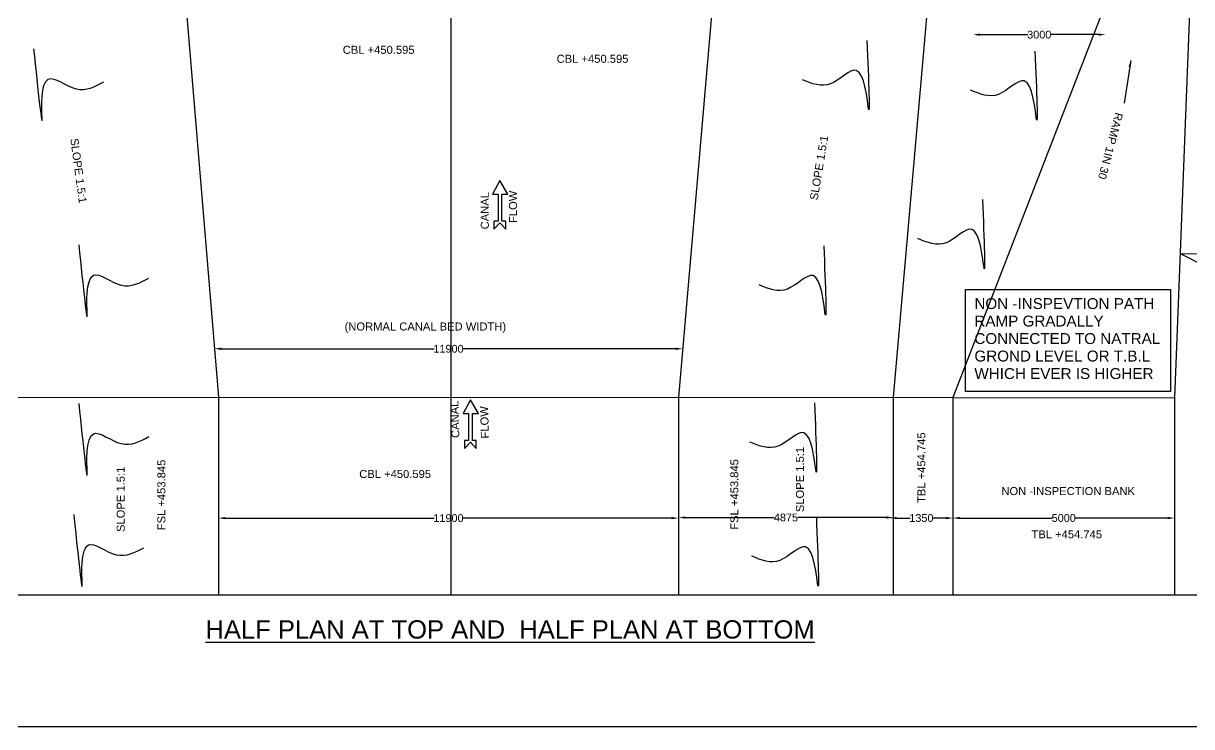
# Model space of a CAD drawing. Header units: millimetres. Extents: x 2131494 to 2227724, y 45602859 to 45663843.
# Drawn here: x 2165898 to 2191437, y 45603117 to 45618483 of the extents above; entities that cross this region are included whole.
import ezdxf

# ---------------------------------------------------------------- set-up
doc = ezdxf.new("R2010")
doc.units = ezdxf.units.MM
doc.header["$MEASUREMENT"] = 0
doc.header["$PDMODE"] = 32
doc.header["$PDSIZE"] = 300
doc.layers.add('DIMENSIONS', color=7, linetype='Continuous')
doc.layers.add('DRAWING', color=2, linetype='Continuous')
doc.styles.get("Standard").update_dxf_attribs({"font": 'arial.ttf', "height": 170})
doc.dimstyles.get("Standard").update_dxf_attribs({"dimtxt": 150, "dimasz": 150, "dimexe": 0.18, "dimexo": 0.0625, "dimgap": 0.09, "dimtad": 0, "dimdec": 0, "dimzin": 0, "dimdsep": 46, "dimtxsty": 'Standard', "dimcen": 0.09, "dimse1": 1, "dimse2": 1, "dimadec": 0, "dimazin": 0, "dimtfac": 1, "dimtdec": 0, "dimtofl": 0, "dimtmove": 0, "dimatfit": 3, "dimfxl": 1, "dimtolj": 1, "dimtzin": 0, "dimarcsym": 0})

# ---------------------------------------------------------------- blocks, each defined once
blk = doc.blocks.new('*D143')
at = {"layer": 'Defpoints', "color": 0, "transparency": 16777216}
for p in [(2170163, 45607681), (2180219, 45607681), (2180219, 45607672)]:
    blk.add_point(p, dxfattribs=at)
at = {"layer": 'DIMENSIONS', "color": 0, "lineweight": -2, "transparency": 16777216}
for p, q in [((2170313, 45607672), (2174880, 45607672)), ((2180069, 45607672), (2175503, 45607672))]:
    blk.add_line(p, q, dxfattribs=at)
at = {"layer": 'DIMENSIONS', "color": 0, "transparency": 16777216}
for points in [[(2170313, 45607697), (2170313, 45607647), (2170163, 45607672)], [(2180069, 45607697), (2180069, 45607647), (2180219, 45607672)]]:
    blk.add_solid(points, dxfattribs=at)
at = {"layer": 'DIMENSIONS', "color": 0, "transparency": 16777216, "insert": (2175191, 45607672), "char_height": 170, "attachment_point": 5}
blk.add_mtext('\\A1;11900', dxfattribs=at)
blk = doc.blocks.new('*D144')
at = {"layer": 'Defpoints', "color": 0, "transparency": 16777216}
for p in [(2180219, 45607694), (2184916, 45607694), (2184916, 45607686)]:
    blk.add_point(p, dxfattribs=at)
at = {"layer": 'DIMENSIONS', "color": 0, "lineweight": -2, "transparency": 16777216}
for p, q in [((2180369, 45607686), (2182310, 45607686)), ((2184766, 45607686), (2182826, 45607686))]:
    blk.add_line(p, q, dxfattribs=at)
at = {"layer": 'DIMENSIONS', "color": 0, "transparency": 16777216}
for points in [[(2180369, 45607711), (2180369, 45607661), (2180219, 45607686)], [(2184766, 45607711), (2184766, 45607661), (2184916, 45607686)]]:
    blk.add_solid(points, dxfattribs=at)
at = {"layer": 'DIMENSIONS', "color": 0, "transparency": 16777216, "insert": (2182568, 45607686), "char_height": 170, "attachment_point": 5}
blk.add_mtext('\\A1;4875', dxfattribs=at)
blk = doc.blocks.new('*D145')
at = {"layer": 'Defpoints', "color": 0, "transparency": 16777216}
for p in [(2184841, 45607673), (2186218, 45607674), (2186218, 45607673)]:
    blk.add_point(p, dxfattribs=at)
at = {"layer": 'DIMENSIONS', "color": 0, "lineweight": -2, "transparency": 16777216}
for p, q in [((2184991, 45607674), (2185284, 45607674)), ((2186068, 45607674), (2185775, 45607674))]:
    blk.add_line(p, q, dxfattribs=at)
at = {"layer": 'DIMENSIONS', "color": 0, "transparency": 16777216}
for points in [[(2184991, 45607699), (2184991, 45607649), (2184841, 45607674)], [(2186068, 45607699), (2186068, 45607649), (2186218, 45607674)]]:
    blk.add_solid(points, dxfattribs=at)
at = {"layer": 'DIMENSIONS', "color": 0, "transparency": 16777216, "insert": (2185530, 45607674), "char_height": 170, "attachment_point": 5}
blk.add_mtext('\\A1;1350', dxfattribs=at)
blk = doc.blocks.new('*D146')
at = {"layer": 'Defpoints', "color": 0, "transparency": 16777216}
for p in [(2186218, 45607674), (2191064, 45607675), (2191064, 45607674)]:
    blk.add_point(p, dxfattribs=at)
at = {"layer": 'DIMENSIONS', "color": 0, "lineweight": -2, "transparency": 16777216}
for p, q in [((2186368, 45607675), (2188387, 45607675)), ((2190914, 45607675), (2188894, 45607675))]:
    blk.add_line(p, q, dxfattribs=at)
at = {"layer": 'DIMENSIONS', "color": 0, "transparency": 16777216}
for points in [[(2186368, 45607700), (2186368, 45607650), (2186218, 45607675)], [(2190914, 45607700), (2190914, 45607650), (2191064, 45607675)]]:
    blk.add_solid(points, dxfattribs=at)
at = {"layer": 'DIMENSIONS', "color": 0, "transparency": 16777216, "insert": (2188641, 45607675), "char_height": 170, "attachment_point": 5}
blk.add_mtext('\\A1;5000', dxfattribs=at)
blk = doc.blocks.new('*D147')
at = {"layer": 'Defpoints', "color": 0, "transparency": 16777216}
for p in [(2170075, 45611373), (2170075, 45611373), (2180309, 45611359)]:
    blk.add_point(p, dxfattribs=at)
at = {"layer": 'DIMENSIONS', "color": 0, "lineweight": -2, "transparency": 16777216}
for p, q in [((2170225, 45611373), (2174880, 45611373)), ((2180159, 45611373), (2175504, 45611373))]:
    blk.add_line(p, q, dxfattribs=at)
at = {"layer": 'DIMENSIONS', "color": 0, "transparency": 16777216}
for points in [[(2170225, 45611398), (2170225, 45611348), (2170075, 45611373)], [(2180159, 45611398), (2180159, 45611348), (2180309, 45611373)]]:
    blk.add_solid(points, dxfattribs=at)
at = {"layer": 'DIMENSIONS', "color": 0, "transparency": 16777216, "insert": (2175192, 45611373), "char_height": 170, "attachment_point": 5}
blk.add_mtext('\\A1;11900', dxfattribs=at)
blk = doc.blocks.new('*D161')
at = {"layer": 'Defpoints', "color": 0, "transparency": 16777216}
for p in [(2186658, 45618245), (2186658, 45618237), (2189555, 45618229)]:
    blk.add_point(p, dxfattribs=at)
at = {"layer": 'DIMENSIONS', "color": 0, "lineweight": -2, "transparency": 16777216}
for p, q in [((2186808, 45618237), (2187853, 45618237)), ((2189405, 45618237), (2188360, 45618237))]:
    blk.add_line(p, q, dxfattribs=at)
at = {"layer": 'DIMENSIONS', "color": 0, "transparency": 16777216}
for points in [[(2186808, 45618262), (2186808, 45618212), (2186658, 45618237)], [(2189405, 45618262), (2189405, 45618212), (2189555, 45618237)]]:
    blk.add_solid(points, dxfattribs=at)
at = {"layer": 'DIMENSIONS', "color": 0, "transparency": 16777216, "insert": (2188106, 45618237), "char_height": 170, "attachment_point": 5}
blk.add_mtext('\\A1;3000', dxfattribs=at)

msp = doc.modelspace()

# ---------------------------------------------------------------- linework, layer by layer
at = {"layer": 'DIMENSIONS'}
msp.add_lwpolyline([(2227717.2, 45663843), (2131494.1, 45663843), (2131494.1, 45603116.5), (2227717.2, 45603116.5)], close=True, dxfattribs=at)
at = {"layer": 'DIMENSIONS', "color": 0}
for points in [[(2175246.4, 45662543.7), (2175246.4, 45605991.5)], [(2191117.1, 45636382.4), (2191400.2, 45627775.9), (2191400.2, 45618910.9), (2191063.5, 45610303.1), (2191063.5, 45605991.5)], [(2169221.2, 45621624.7), (2170163, 45610314.2), (2170163, 45605991.5)], [(2181196.1, 45621618.6), (2180219.5, 45610318.8), (2180219.5, 45605991.5)], [(2185900, 45621615.8), (2184916, 45610314.3), (2184916, 45605991.5)], [(2191400.2, 45618910.9), (2189551, 45618910.9), (2186218.1, 45610309.5), (2186218.1, 45605991.5)], [(2176153.8, 45614752.7), (2176274.5, 45614752.7), (2176274.5, 45614164), (2176183.4, 45614164), (2176183.4, 45613988.9), (2176316.3, 45614125.6), (2176442.4, 45613989.7), (2176442.4, 45614165), (2176357.3, 45614165), (2176357.3, 45614752.3), (2176491, 45614752.3), (2176316.1, 45615051.4), (2176153.8, 45614752.7)], [(2191186.9, 45613458.4), (2195717, 45611160.6)], [(2155534.9, 45610318.4), (2186218.1, 45610309.5), (2191063.5, 45610303.1)], [(2175509.6, 45609958.1), (2175630.3, 45609958.1), (2175630.3, 45609369.3), (2175539.2, 45609369.3), (2175539.2, 45609194.3), (2175672.1, 45609330.9), (2175798.2, 45609195.1), (2175798.2, 45609370.4), (2175713.1, 45609370.4), (2175713.1, 45609957.7), (2175846.8, 45609957.7), (2175671.9, 45610256.8), (2175509.6, 45609958.1)]]:
    msp.add_lwpolyline(points, dxfattribs=at)
msp.add_lwpolyline([(2191186.9, 45613458.4), (2202565.9, 45613412.8, 0.9261744), (2202521.1, 45615347.4), (2197661.8, 45615347.4)], format="xyb", dxfattribs=at)
msp.add_lwpolyline([(2186494.9, 45612668.2), (2190976.8, 45612668.2), (2190976.8, 45610437.2), (2186494.9, 45610437.2)], close=True, dxfattribs=at)
for points in [[(2184340.4, 45618106.6), (2184367.1, 45616655.1), (2184105.4, 45617455.6), (2183544.5, 45617162.1), (2182930.2, 45617252.8)], [(2166123.4, 45617929), (2166307.6, 45616426.8), (2166442.6, 45617266.8), (2167050.1, 45617052.2), (2167657.7, 45617205.5)], [(2188012.3, 45617877.4), (2188039, 45616425.8), (2187777.3, 45617226.3), (2187216.4, 45616932.8), (2186602.1, 45617023.5)], [(2186865.1, 45614633.4), (2186891.8, 45613181.9), (2186630, 45613982.4), (2186069.1, 45613688.8), (2185454.8, 45613779.6)], [(2167109.4, 45613641.3), (2167293.5, 45612139.1), (2167428.5, 45612979.1), (2168036.1, 45612764.5), (2168643.7, 45612917.8)], [(2183395.3, 45613622.8), (2183422, 45612171.2), (2183160.2, 45612971.7), (2182599.4, 45612678.2), (2181985.1, 45612768.9)], [(2167109.4, 45610177.4), (2167293.5, 45608675.3), (2167428.5, 45609515.3), (2168036.1, 45609300.7), (2168643.7, 45609454)], [(2183192.8, 45610189.3), (2183219.6, 45608737.8), (2182957.8, 45609538.3), (2182396.9, 45609244.8), (2181782.6, 45609335.5)], [(2167000.2, 45607750), (2167184.3, 45606247.9), (2167319.3, 45607087.8), (2167926.9, 45606873.3), (2168534.5, 45607026.5)], [(2183233.3, 45607694.3), (2183260.1, 45606242.7), (2182998.3, 45607043.2), (2182437.4, 45606749.7), (2181823.1, 45606840.4)]]:
    msp.add_spline(points, degree=3, dxfattribs=at)
at = {"layer": 'DRAWING', "color": 0}
msp.add_lwpolyline([(2132776.2, 45640560.2), (2210742.5, 45640560.2), (2210742.5, 45605991.5), (2132776.2, 45605991.5)], close=True, dxfattribs=at)

# ---------------------------------------------------------------- texts
at = {"layer": 'DIMENSIONS', "color": 0}
for s, height, p in [('CBL +450.595', 175, (2172880.2, 45617818.1)), ('CBL +450.595', 175, (2177555.5, 45617622.1)), ('NON -INSPEVTION PATH  ', 237.962, (2186688.1, 45612241.6)), ('RAMP GRADALLY ', 237.962, (2186688.1, 45611859.4)), ('RAMP GRADALLY ', 237.962, (2186688.1, 45611859.4)), ('(NORMAL CANAL BED WIDTH)', 175, (2172920.7, 45611772.2)), ('CONNECTED TO NATRAL ', 237.962, (2186688.1, 45611477.1)), ('GROND LEVEL OR T.B.L ', 237.962, (2186688.1, 45611094.8)), ('WHICH EVER IS HIGHER', 237.962, (2186688.1, 45610712.6)), ('CBL +450.595', 175, (2173240.5, 45608550.1)), ('NON -INSPECTION BANK', 175, (2187278.3, 45608176.5)), ('TBL +454.745', 175, (2187935.7, 45607231.4)), ('%%UHALF PLAN AT TOP AND  HALF PLAN AT BOTTOM', 400, (2169878.6, 45605040.4))]:
    msp.add_text(s, height=height, dxfattribs=at).set_placement(p)
for s, rotation, p in [('RAMP 1IN 30', 255.19896, (2189770.3, 45616549.2)), ('SLOPE 1.5:1', 277.66804, (2166923.7, 45615959.3)), ('SLOPE 1.5:1', 80.5804, (2183260.8, 45614610.4)), ('CANAL ', 90, (2176073.4, 45613983.1)), ('FLOW', 90, (2176689.6, 45614121.5)), (' CANAL', 91.75591, (2175433.6, 45609359.5)), ('FLOW', 91.75591, (2176077.1, 45609415)), ('TBL +454.745', 90, (2185616.6, 45608003.6)), ('SLOPE 1.5:1', 90, (2182962.4, 45607802.5)), ('FSL +453.845', 90, (2169002.4, 45607407.4)), ('FSL +453.845', 90, (2181527.7, 45607419.2)), ('SLOPE 1.5:1', 90, (2168113.2, 45607369))]:
    msp.add_text(s, height=175, rotation=rotation, dxfattribs=at).set_placement(p)

# ---------------------------------------------------------------- dimensions: what is measured, and where the dimension line sits
for base, p1, p2, text, picture, middle in [((2186657.7, 45618237.5), (2189555.2, 45618229.5), (2186657.7, 45618245.5), '3000', '*D161', (2188106.4, 45618237.5)), ((2170074.8, 45611373.4), (2180309.4, 45611358.8), (2170074.8, 45611373.4), '11900', '*D147', (2175192.1, 45611373.4)), ((2180219.5, 45607672.2), (2170163, 45607680.6), (2180219.5, 45607680.6), '11900', '*D143', (2175191.2, 45607672.2)), ((2184916, 45607685.7), (2180219.5, 45607694.3), (2184916, 45607694.3), '4875', '*D144', (2182567.7, 45607685.7)), ((2186218.1, 45607674.4), (2184841, 45607673.2), (2186218.1, 45607673.2), '1350', '*D145', (2185529.5, 45607674.4)), ((2191063.5, 45607675.1), (2186218.1, 45607674.4), (2191063.5, 45607674.4), '5000', '*D146', (2188640.8, 45607675.1))]:
    dim = msp.add_linear_dim(base=base, p1=p1, p2=p2, text=text, dimstyle='Standard', override={"dimtxt": 175}, dxfattribs=at)
    dim.commit()
    dim.dimension.update_dxf_attribs({"geometry": picture, "text_midpoint": middle})

# ---------------------------------------------------------------- leaders
msp.add_leader([(2190105.5, 45617675.2), (2189958.7, 45616741.2)], dimstyle='Standard', override={"dimtxt": 175}, dxfattribs=at)

doc.saveas('drawing.dxf')
